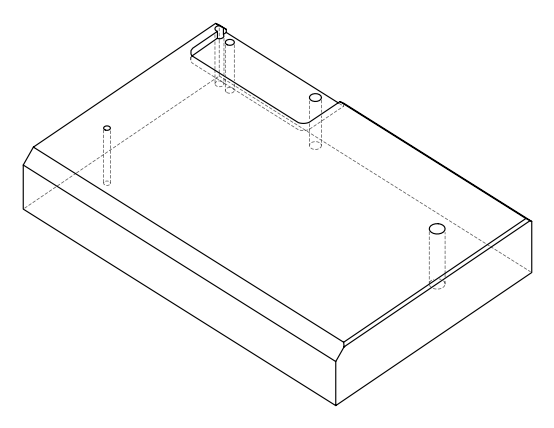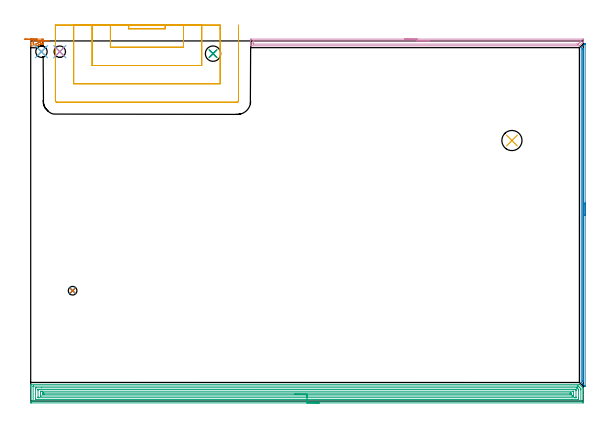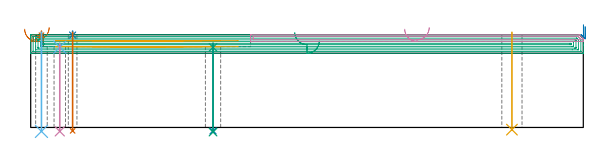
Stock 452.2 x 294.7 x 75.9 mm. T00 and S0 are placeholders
(PLAN: 15 operations, 7 tool changes, 39.5 min)
(1 AREA_MILL | FG_CHAMFER_SURFACE | UGT0205_001 | 0.35 min | 207 mm3)
(2 AREA_MILL_1 | FG_CHAMFER_SURFACE_1 | UGT0205_001 | 4.58 min | 1465 mm3)
(3 AREA_MILL_2 | FG_CHAMFER_SURFACE_2 | UGT0205_001 | 21.92 min | 52219 mm3)
(4 AREA_MILL_3 | FG_CHAMFER_SURFACE_3 | UGT0205_001 | 4.53 min | 4143 mm3)
(5 MILL_SLOT | SLOT_PARTIAL_RECTANGULAR | UGT0201_104 | Follow Part, ap 5, ae 75% | 6.12 min | 99396 mm3)
(6 SPOT_DRILL | STEP1HOLE | NXT0321_9005460120000 | 0.03 min | 2 mm3)
(7 SPOT_DRILL_1 | STEP1HOLE_2 | NXT0321_9005460120000 | 0.03 min | 5 mm3)
(8 SPOT_DRILL_2 | STEP1HOLE_3 | NXT0321_9005460120000 | 0.03 min | 2 mm3)
(9 SPOT_DRILL_3 | STEP1HOLE_4 | NXT0321_9005460120000 | 0.03 min | 6 mm3)
(10 DRILL_THROUGH_HOLE_INTO_CENTER | STEP1HOLE | NXT0301_065 | 0.29 min | 4552 mm3)
(11 INDEXABLE_INSERT_DRILL_THROUGH_HOLE_FROM_SOLID | STEP1HOLE_1 | NXT0302_004 | 0.32 min | 16197 mm3)
(12 DRILL_THROUGH_HOLE_INTO_CENTER_1 | STEP1HOLE_2 | NXT0301_065 | 0.33 min | 5011 mm3)
(13 DRILL_THROUGH_HOLE_INTO_CENTER_2 | STEP1HOLE_3 | NXT0301_042 | 0.32 min | 2983 mm3)
(14 DRILL_THROUGH_HOLE_INTO_CENTER_3 | STEP1HOLE_4 | NXT0301_042 | 0.29 min | 2580 mm3)
(15 DRILL_TO_ENLARGE_THROUGH_HOLE | STEP1HOLE_4 | NXT0301_097 | 0.29 min | 5626 mm3)
(TOOL UGT0205_001 | Chamfer Mill 20 x 3 x 45 deg. | D20 FL50 Z2)
(TOOL UGT0201_104 | End Mill 20 mm | D20 FL22 Z2)
(TOOL NXT0321_9005460120000 | NC Spot Drill, 142deg, 12mm, Carbide, Uncoated | D12 PA142 FL30 Z2)
(TOOL NXT0301_065 | Carbide Drill 9.4mm [860.1-0940-075A1-MM 2214] | D9.4 PA140 FL98 Z2)
(TOOL NXT0302_004 | Index. Insert Drill 16.5mm [880-D1650L20-05] | D16.5 PA176 FL83 Z2)
(TOOL NXT0301_042 | Carbide Drill 7.1mm [860.1-0710-057A1-MM 2214] | D7.1 PA140 FL85 Z2)
(TOOL NXT0301_097 | Carbide Drill 12.6mm [860.1-1260-063A1-MM 2214] | D12.6 PA140 FL77 Z2)
(OP 1 AREA_MILL)
G17 G21 G94 G90
T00 M6
G54
G17 G0 G90 X-4.9 Y296.2 S1061 M3
G43 Z85.9 H0
Z80.4
G94 G1 X-4.862 Z79.528 F250.
X-4.748 Z78.663
X-4.559 Z77.812
X-4.297 Z76.98
X-3.963 Z76.174
X-3.56 Z75.4
X-3.092 Z74.664
X-2.56 Z73.972
X-1.971 Z73.329
X-1.328 Z72.74
X-0.636 Z72.208
X0.1 Z71.74
X0.874 Z71.337
X1.68 Z71.003
X2.512 Z70.741
X3.364 Z70.552
X4.228 Z70.438
X5.1 Z70.4
X9.035
X9.571 Y296.199 Z70.401
X10.101 Y296.194 Z70.403
X10.192 Y296.191 Z70.405
X10.2 Y295.668 Z70.927
Y295.405 Z71.19
Y294.781 Z71.813
Y294.255 Z72.342
Y293.894 Z72.702
Y293.368 Z73.228
Y293.006 Z73.588
Y292.283 Z74.316
Y292.119 Z74.48
X10.199 Y292.052 Z74.547
X10.19 Y291.947 Z74.647
X10.139 Y291.956 Z74.643
X9.872 Y292.022 Z74.574
X9.544 Y292.081 Z74.514
X9.191 Y292.119 Z74.477
X9.124 Y292.125 Z74.468
X9.101 Y292.128 Z74.466
X9.041 Y292.129 Z74.465
X8.854 Y292.131 Z74.456
X8.793 Z74.453
X8.719 Y292.133
X8.655 Y292.136 Z74.454
X8.324 Y292.111 Z74.486
X8.229 Y292.102 Z74.493
X8.21 Y292.101 Z74.495
X8.05 Y292.075 Z74.524
X7.782 Y292.028 Z74.569
X7.767 Y292.025 Z74.571
X7.372 Y291.916 Z74.683
X7.319 Y291.901 Z74.698
X6.888 Y291.736 Z74.859
X6.878 Y291.732 Z74.863
X6.432 Y291.509 Z75.09
X6.292 Y291.417 Z75.181
X5.989 Y291.217 Z75.382
X5.588 Y290.889 Z75.709
X5.522 Y290.828 Z75.769
X5.387 Y290.705 Z75.891
X5.1 Y290.7 Z75.9
X4.206
X0.182
X0.01 Y290.703 Z75.888
X0.007 Y290.734 Z75.857
X0. Y291.134 Z75.466
Y291.396 Z75.203
Y292.119 Z74.476
Y293.368 Z73.229
Y294.781 Z71.815
Y295.405 Z71.191
X0.002 Y295.668 Z70.928
X0.008 Y296.191 Z70.405
X0.099 Y296.194 Z70.403
X0.629 Y296.2 Z70.4
X5.1
Y294.786 Z71.814
X7.777
X8.19 Y294.781 Z71.819
X8.197 Y294.369 Z72.231
X8.198 Y293.894 Z72.706
X8.197 Y293.687 Z72.913
X8.193 Y293.583 Z73.017
X8.19 Y293.537 Z73.063
X8.15 Y293.529 Z73.071
X7.782 Y293.477 Z73.123
X7.377 Y293.408 Z73.192
X7.154 Y293.366 Z73.234
X6.888 Y293.296 Z73.304
X6.661 Y293.232 Z73.368
X6.514 Y293.188 Z73.412
X6. Y293.006 Z73.594
X5.99 Y293.003 Z73.597
X5.663 Y292.85 Z73.75
X5.414 Y292.725 Z73.875
X5.1 Y292.556 Z74.044
X4.834 Y292.383 Z74.217
X4.433 Y292.119 Z74.481
X4.206 Y292.114 Z74.486
X2.423
X2.01 Y292.119 Z74.481
X2.003 Y292.531 Z74.069
X2.001 Y293.006 Z73.594
X2. Y293.421 Z73.179
X2.001 Y293.894 Z72.706
X2.003 Y294.305 Z72.295
X2.01 Y294.781 Z71.819
X2.413 Y294.786 Z71.814
X5.1
X5.972 Z71.852
X6.837 Z71.966
X7.688 Z72.155
X8.52 Z72.417
X9.326 Z72.751
X10.1 Z73.154
X10.836 Z73.623
X11.528 Z74.154
X12.171 Z74.743
X12.76 Z75.386
X13.292 Z76.078
X13.76 Z76.814
X14.163 Z77.588
X14.497 Z78.394
X14.759 Z79.226
X14.948 Z80.078
X15.062 Z80.943
X15.1 Z81.814
G0 Z85.9
M5
M2
(OP 2 AREA_MILL_1)
G17 G21 G94 G90
T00 M6
G54
G17 G0 G90 X453.7 Y162.2 S1061 M3
G43 Z85.9 H0
Z82.7
G94 G1 Y162.162 Z81.828 F250.
Y162.048 Z80.963
Y161.859 Z80.112
Y161.597 Z79.28
Y161.263 Z78.474
Y160.86 Z77.7
Y160.392 Z76.964
Y159.86 Z76.272
Y159.271 Z75.629
Y158.628 Z75.039
Y157.936 Z74.508
Y157.2 Z74.04
Y156.426 Z73.637
Y155.62 Z73.303
Y154.788 Z73.041
Y153.936 Z72.852
Y153.072 Z72.738
Y152.2 Z72.7
Y12.127
X453.699 Y12.102 Z72.699
X453.694 Y12.006 Z72.696
X453.685 Y12.01 Z72.704
X453.546 Y12.153 Z72.852
X453.405 Y12.293 Z72.99
X450.647 Y15.052 Z75.752
X450.528 Y15.173 Z75.868
X450.505 Y15.205 Z75.89
X450.5 Y15.275 Z75.9
Y289.125
X450.505 Y289.195 Z75.89
X450.528 Y289.227 Z75.868
X450.647 Y289.348 Z75.752
X453.405 Y292.107 Z72.99
X453.546 Y292.247 Z72.852
X453.685 Y292.39 Z72.704
X453.693 Y292.395 Z72.696
X453.695 Z72.694
X453.7 Y292.273 Z72.7
Y152.2
X452.286 Z74.114
X452.285 Y16.167 Z74.115
X452.284 Y15.999 Z74.116
X452.281 Y15.915 Z74.119
X452.28 Y15.887 Z74.12
X452.261 Y15.9 Z74.139
X451.987 Y16.167 Z74.413
X451.94 Y16.222 Z74.46
X451.921 Y16.25 Z74.479
X451.919 Y16.273 Z74.481
X451.916 Y16.376 Z74.484
X451.915 Y16.585 Z74.485
X451.914 Y16.804 Z74.486
Y287.341
X451.915 Y287.721 Z74.485
X451.917 Y287.974 Z74.483
X451.921 Y288.108 Z74.479
X451.927 Y288.165 Z74.473
X451.986 Y288.233 Z74.414
X452.083 Y288.329 Z74.317
X452.268 Y288.506 Z74.132
X452.28 Y288.513 Z74.12
X452.281 Y288.493 Z74.119
X452.284 Y288.233 Z74.116
X452.285 Y287.977 Z74.115
X452.286 Y287.596 Z74.114
Y152.2
Y151.328 Z74.152
Y150.464 Z74.266
Y149.612 Z74.455
Y148.78 Z74.717
Y147.974 Z75.051
Y147.2 Z75.454
Y146.464 Z75.923
Y145.772 Z76.454
Y145.129 Z77.043
Y144.54 Z77.686
Y144.008 Z78.378
Y143.54 Z79.114
Y143.137 Z79.888
Y142.803 Z80.694
Y142.541 Z81.526
Y142.352 Z82.378
Y142.238 Z83.243
Y142.2 Z84.114
G0 Z85.9
M5
M2
(OP 3 AREA_MILL_2)
G17 G21 G94 G90
T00 M6
G54
G17 G0 G90 X236.1 Y-1.5 S1061 M3
G43 Z85.9 H0
Z70.7
G94 G1 X236.062 Z69.828 F250.
X235.948 Z68.963
X235.759 Z68.112
X235.497 Z67.28
X235.163 Z66.474
X234.76 Z65.7
X234.292 Z64.964
X233.76 Z64.272
X233.171 Z63.629
X232.528 Z63.039
X231.836 Z62.508
X231.1 Z62.04
X230.326 Z61.637
X229.52 Z61.303
X228.688 Z61.041
X227.836 Z60.852
X226.972 Z60.738
X226.1 Z60.7
X0.613
X0.234 Y-1.497 Z60.702
X0.01 Y-1.492 Z60.706
X0. Y-1.264 Z60.933
Y10.529 Z72.724
Y11.084 Z73.281
Y11.415 Z73.611
Y11.97 Z74.166
Y12.301 Z74.496
Y12.963 Z75.162
Y13.317 Z75.516
X0.007 Y13.675 Z75.866
X0.01 Y13.697 Z75.888
X0.167 Y13.7 Z75.9
X448.908
X448.995 Y13.695 Z75.89
X449.043 Y13.657 Z75.857
X452.033 Y10.667 Z72.866
X452.167 Y10.529 Z72.728
X452.19 Y10.502 Z72.701
X452.2 Y9.867 Z72.067
Y8.427 Z70.623
Y5.214 Z67.41
Y-0.987 Z61.21
X452.198 Y-1.266 Z60.931
X452.19 Y-1.492 Z60.706
X451.963 Y-1.499 Z60.699
X226.1 Y-1.5 Z60.7
Y-0.086 Z62.114
X2.399
X2.177 Y-0.085 Z62.115
X2.074 Y-0.083 Z62.117
X2.025 Y-0.079 Z62.121
X2.01 Y-0.077 Z62.123
X2.008 Y-0.06 Z62.14
X2.003 Y0.047 Z62.247
X2. Y0.295 Z62.495
Y11.811 Z74.011
X2.004 Y12.207 Z74.407
X2.007 Y12.26 Z74.46
X2.011 Y12.28 Z74.48
X2.017 Y12.281 Z74.481
X2.07 Y12.284 Z74.484
X2.18 Y12.285 Z74.485
X2.399 Y12.286 Z74.486
X447.576 Y12.285 Z74.485
X447.795 Y12.283 Z74.483
X447.904 Y12.281 Z74.481
X447.955 Y12.279 Z74.479
X448.015 Y12.227 Z74.427
X448.835 Y11.415 Z73.615
X448.908 Y11.343 Z73.543
X449.72 Y10.529 Z72.729
X449.801 Y10.448 Z72.648
X450.19 Y10.037 Z72.237
X450.195 Y9.643 Z71.843
X450.199 Y9.248 Z71.448
X450.2 Y0.389 Z62.589
X450.196 Y-0.008 Z62.193
X450.193 Y-0.06 Z62.14
X450.189 Y-0.08 Z62.12
X450.183 Y-0.081 Z62.119
X450.13 Y-0.084 Z62.116
X450.02 Y-0.085 Z62.115
X449.801 Y-0.086 Z62.114
X226.1
Y1.328 Z63.528
X4.185 Y1.329 Z63.529
X4.071 Y1.331 Z63.531
X4.03 Y1.333 Z63.533
X4.014 Y1.334 Z63.534
X4.01 Y1.365 Z63.565
X4.005 Y1.487 Z63.687
X4.001 Y1.671 Z63.871
X4. Y9.827 Z72.027
X4.004 Y10.529 Z72.729
X4.007 Y10.706 Z72.906
X4.022 Y10.864 Z73.064
X4.185 Y10.866 Z73.066
X4.735 Y10.87 Z73.07
X9.069 Y10.871 Z73.071
X446.777
X446.863 Y10.87 Z73.07
X446.905 Y10.867 Z73.067
X446.922 Y10.865 Z73.065
X446.962 Y10.828 Z73.028
X447.122 Y10.678 Z72.878
X447.271 Y10.529 Z72.729
X448.015 Y9.784 Z71.984
X448.148 Y9.643 Z71.843
X448.19 Y9.595 Z71.795
X448.194 Y9.551 Z71.751
X448.198 Y9.461 Z71.661
X448.2 Y8.758 Z70.958
Y8.574 Z70.774
Y2.373 Z64.573
X448.196 Y1.671 Z63.871
X448.193 Y1.494 Z63.694
X448.178 Y1.335 Z63.535
X448.015 Y1.333 Z63.533
X447.466 Y1.329 Z63.529
X443.129 Y1.328 Z63.528
X226.1
Y2.743 Z64.943
X6.676
X6.103 Y2.748 Z64.948
X6.041 Y2.75 Z64.95
X6.01 Y2.756 Z64.956
X6.008 Y2.802 Z65.002
X6.004 Y3.006 Z65.206
X6. Y3.414 Z65.614
Y8.758 Z70.958
X6.004 Y9.186 Z71.386
X6.008 Y9.4 Z71.6
X6.01 Y9.448 Z71.648
X6.059 Y9.451 Z71.651
X6.162 Y9.454 Z71.654
X6.865 Y9.457 Z71.657
X7.052
X445.336
X445.524 Y9.456 Z71.656
X445.81 Y9.452 Z71.652
X445.878 Y9.45 Z71.65
X445.933 Y9.406 Z71.606
X446.007 Y9.334 Z71.534
X446.156 Y9.183 Z71.383
X446.19 Y9.141 Z71.341
X446.194 Y9.092 Z71.292
X446.197 Y8.99 Z71.19
X446.2 Y8.786 Z70.986
Y8.758 Z70.958
Y3.442 Z65.642
X446.196 Y3.014 Z65.214
X446.192 Y2.8 Z65.
X446.19 Y2.752 Z64.952
X446.141 Y2.749 Z64.949
X446.038 Y2.746 Z64.946
X445.336 Y2.743 Z64.943
X445.148
X226.1
Y4.157 Z66.357
X8.478
X8.132 Y4.161 Z66.361
X8.035 Y4.164 Z66.364
X8.009 Y4.169 Z66.369
X8.006 Y4.18 Z66.38
X8.002 Y4.236 Z66.436
X8.001 Y4.328 Z66.528
Y7.63 Z69.83
X8.005 Y7.872 Z70.072
X8.01 Y8.026 Z70.226
X8.305 Y8.037 Z70.237
X8.479 Y8.042 Z70.242
X8.651 Y8.043 Z70.243
X9.371
X443.722
X444.068 Y8.039 Z70.239
X444.165 Y8.036 Z70.236
X444.191 Y8.031 Z70.231
X444.194 Y8.02 Z70.22
X444.198 Y7.964 Z70.164
X444.2 Y7.872 Z70.072
X444.199 Y4.57 Z66.77
X444.195 Y4.328 Z66.528
X444.19 Y4.174 Z66.374
X443.895 Y4.163 Z66.363
X443.721 Y4.158 Z66.358
X443.549 Y4.157 Z66.357
X442.829
X226.1
Y5.571 Z67.771
X10.969 Y5.572 Z67.772
X10.437 Y5.575 Z67.775
X10.07 Y5.578 Z67.778
X10.01 Y5.585 Z67.785
X10.004 Y5.643 Z67.843
X10.002 Y6.1 Z68.3
X10.003 Y6.53 Z68.73
X10.008 Y6.594 Z68.794
X10.013 Y6.622 Z68.822
X10.038 Y6.624 Z68.824
X10.17 Y6.626 Z68.826
X10.437 Y6.628 Z68.828
X10.797 Y6.629 Z68.829
X441.231 Y6.628 Z68.828
X441.763 Y6.625 Z68.825
X442.13 Y6.622 Z68.822
X442.19 Y6.615 Z68.815
X442.196 Y6.557 Z68.757
X442.198 Y6.1 Z68.3
X442.197 Y5.669 Z67.869
X442.192 Y5.606 Z67.806
X442.187 Y5.578 Z67.778
X442.162 Y5.576 Z67.776
X442.03 Y5.573 Z67.773
X441.763 Y5.572 Z67.772
X441.404 Y5.571 Z67.771
X226.1
X225.228 Z67.809
X224.364 Z67.923
X223.512 Z68.112
X222.68 Z68.374
X221.874 Z68.708
X221.1 Z69.111
X220.364 Z69.58
X219.672 Z70.111
X219.029 Z70.7
X218.44 Z71.343
X217.908 Z72.035
X217.44 Z72.771
X217.037 Z73.545
X216.703 Z74.351
X216.441 Z75.183
X216.252 Z76.035
X216.138 Z76.899
X216.1 Z77.771
G0 Z85.9
M5
M2
(OP 4 AREA_MILL_3)
G17 G21 G94 G90
T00 M6
G54
G17 G0 G90 X306.1 Y296.2 S1061 M3
G43 Z85.9 H0
Z80.4
G94 G1 X306.138 Z79.528 F250.
X306.252 Z78.663
X306.441 Z77.812
X306.703 Z76.98
X307.037 Z76.174
X307.44 Z75.4
X307.908 Z74.664
X308.44 Z73.972
X309.029 Z73.329
X309.672 Z72.74
X310.364 Z72.208
X311.1 Z71.74
X311.874 Z71.337
X312.68 Z71.003
X313.512 Z70.741
X314.364 Z70.552
X315.228 Z70.438
X316.1 Z70.4
X451.838
X452.017 Y296.197 Z70.403
X452.198 Y296.191 Z70.405
X452.2 Y296.03 Z70.567
Y294.255 Z72.339
X452.193 Y293.899 Z72.7
X452.191 Y293.894 Z72.706
X452.017 Y293.717 Z72.882
X451.838 Y293.538 Z73.062
X449.14 Y290.839 Z75.759
X449.032 Y290.734 Z75.861
X448.995 Y290.704 Z75.889
X448.888 Y290.7 Z75.9
X180.183
X180.01 Y290.703 Z75.888
X180.007 Y290.735 Z75.857
X180. Y291.135 Z75.465
Y291.394 Z75.206
Y292.119 Z74.476
Y293.369 Z73.228
Y294.781 Z71.815
Y295.406 Z71.19
X180.002 Y295.668 Z70.928
X180.008 Y296.191 Z70.405
X180.099 Y296.194 Z70.403
X180.63 Y296.2 Z70.4
X316.1
Y294.786 Z71.814
X449.777
X450.19 Y294.781 Z71.819
X450.194 Y294.372 Z72.228
X449.782 Y293.932 Z72.668
X449.763 Y293.912 Z72.688
X448.888 Y293.037 Z73.563
X447.993 Y292.143 Z74.457
X447.98 Y292.132 Z74.468
X447.958 Y292.119 Z74.481
X447.104 Y292.114 Z74.486
X182.423
X182.01 Y292.119 Z74.481
X182.002 Y292.532 Z74.068
X182. Y293.894 Z72.706
X182.002 Y294.307 Z72.293
X182.01 Y294.781 Z71.819
X182.413 Y294.786 Z71.814
X316.1
X316.972 Z71.852
X317.836 Z71.966
X318.688 Z72.155
X319.52 Z72.417
X320.326 Z72.751
X321.1 Z73.154
X321.836 Z73.623
X322.528 Z74.154
X323.171 Z74.743
X323.76 Z75.386
X324.292 Z76.078
X324.76 Z76.814
X325.163 Z77.588
X325.497 Z78.394
X325.759 Z79.226
X325.948 Z80.078
X326.062 Z80.943
X326.1 Z81.814
G0 Z85.9
M5
M2
(OP 5 MILL_SLOT)
G17 G21 G94 G90
T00 M6
G54
G17 G0 G90 X80.2 Y307.7 S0 M3
G43 Z85.9 H0
Z71.
G94 G1 Y304.7 F250.
Y304.6 F500.
X110.
Y304.7
Y307.7 F250.
X65.2
Y304.7
Y289.6 F500.
X125.
Y304.7
Y307.7 F250.
X50.2
Y304.7
Y274.6 F500.
X140.
Y304.7
Y307.7 F250.
X35.2
Y304.7
Y259.6 F500.
X155.
Y304.7
Y307.7 F250.
X20.2
Y304.7
Y245.6 F500.
G3 X21.2 Y244.6 R1.
G1 X169.
G3 X170. Y245.6 R1.
G1 Y304.7
Y307.7 F250.
G0 X80.2 Z66.1
G1 Y304.7
Y304.6 F500.
X110.
Y304.7
Y307.7 F250.
X65.2
Y304.7
Y289.6 F500.
X125.
Y304.7
Y307.7 F250.
X50.2
Y304.7
Y274.6 F500.
X140.
Y304.7
Y307.7 F250.
X35.2
Y304.7
Y259.6 F500.
X155.
Y304.7
Y307.7 F250.
X20.2
Y304.7
Y245.6 F500.
G3 X21.2 Y244.6 R1.
G1 X169.
G3 X170. Y245.6 R1.
G1 Y304.7
Y307.7 F250.
G0 Z85.9
M5
M2
(OP 6 SPOT_DRILL)
G17 G21 G94 G90
T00 M6
G54
G17 G0 G90 X23.8 Y285.9 S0 M3
G43 Z85.9 H0
G94 G81 G98 Z65.687 F250. R69.1
G80
M5
M2
(OP 7 SPOT_DRILL_1)
G17 G21 G94 G90
T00 M6
G54
G17 G0 G90 X8.8 Y285.9 S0 M3
G43 Z85.9 H0
G94 G81 G98 Z75.491 F250. R78.9
G80
M5
M2
(OP 8 SPOT_DRILL_2)
G17 G21 G94 G90
T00 M6
G54
G17 G0 G90 X34.3 Y90.3 S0 M3
G43 Z85.9 H0
G94 G81 G98 Z75.594 F250. R78.9
G80
M5
M2
(OP 9 SPOT_DRILL_3)
G17 G21 G94 G90
T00 M6
G54
G17 G0 G90 X149.2 Y284.3 S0 M3
G43 Z85.9 H0
G94 G81 G98 Z65.553 F250. R69.1
G80
M5
M2
(OP 10 DRILL_THROUGH_HOLE_INTO_CENTER)
G17 G21 G94 G90
T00 M6
G54
G17 G0 G90 X23.8 Y285.9 S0 M3
G43 Z85.9 H1
G94 G73 G98 Z-3.211 F250. Q8.664 R68.1
G80
M5
M2
(OP 11 INDEXABLE_INSERT_DRILL_THROUGH_HOLE_FROM_SOLID)
G17 G21 G94 G90
T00 M6
G54
G17 G0 G90 X393.8 Y213.2 S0 M3
G43 Z85.9 H1
G94 G81 G98 Z-1.788 F250. R77.9
G80
M5
M2
(OP 12 DRILL_THROUGH_HOLE_INTO_CENTER_1)
G17 G21 G94 G90
T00 M6
G54
G17 G0 G90 X8.8 Y285.9 S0 M3
G43 Z85.9 H1
G94 G73 G98 Z-3.211 F250. Q8.79 R77.9
G80
M5
M2
(OP 13 DRILL_THROUGH_HOLE_INTO_CENTER_2)
G17 G21 G94 G90
T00 M6
G54
G17 G0 G90 X34.3 Y90.3 S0 M3
G43 Z85.9 H1
G94 G73 G98 Z-2.792 F250. Q6.558 R77.9
G80
M5
M2
(OP 14 DRILL_THROUGH_HOLE_INTO_CENTER_3)
G17 G21 G94 G90
T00 M6
G54
G17 G0 G90 X149.2 Y284.3 S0 M3
G43 Z85.9 H1
G94 G73 G98 Z-2.792 F250. Q6.889 R68.1
G80
M5
M2
(OP 15 DRILL_TO_ENLARGE_THROUGH_HOLE)
G17 G21 G94 G90
T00 M6
G54
G17 G0 G90 X149.2 Y284.3 S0 M3
G43 Z85.9 H1
G94 G73 G98 Z-3.793 F250. Q11.649 R68.1
G80
M5
M2
